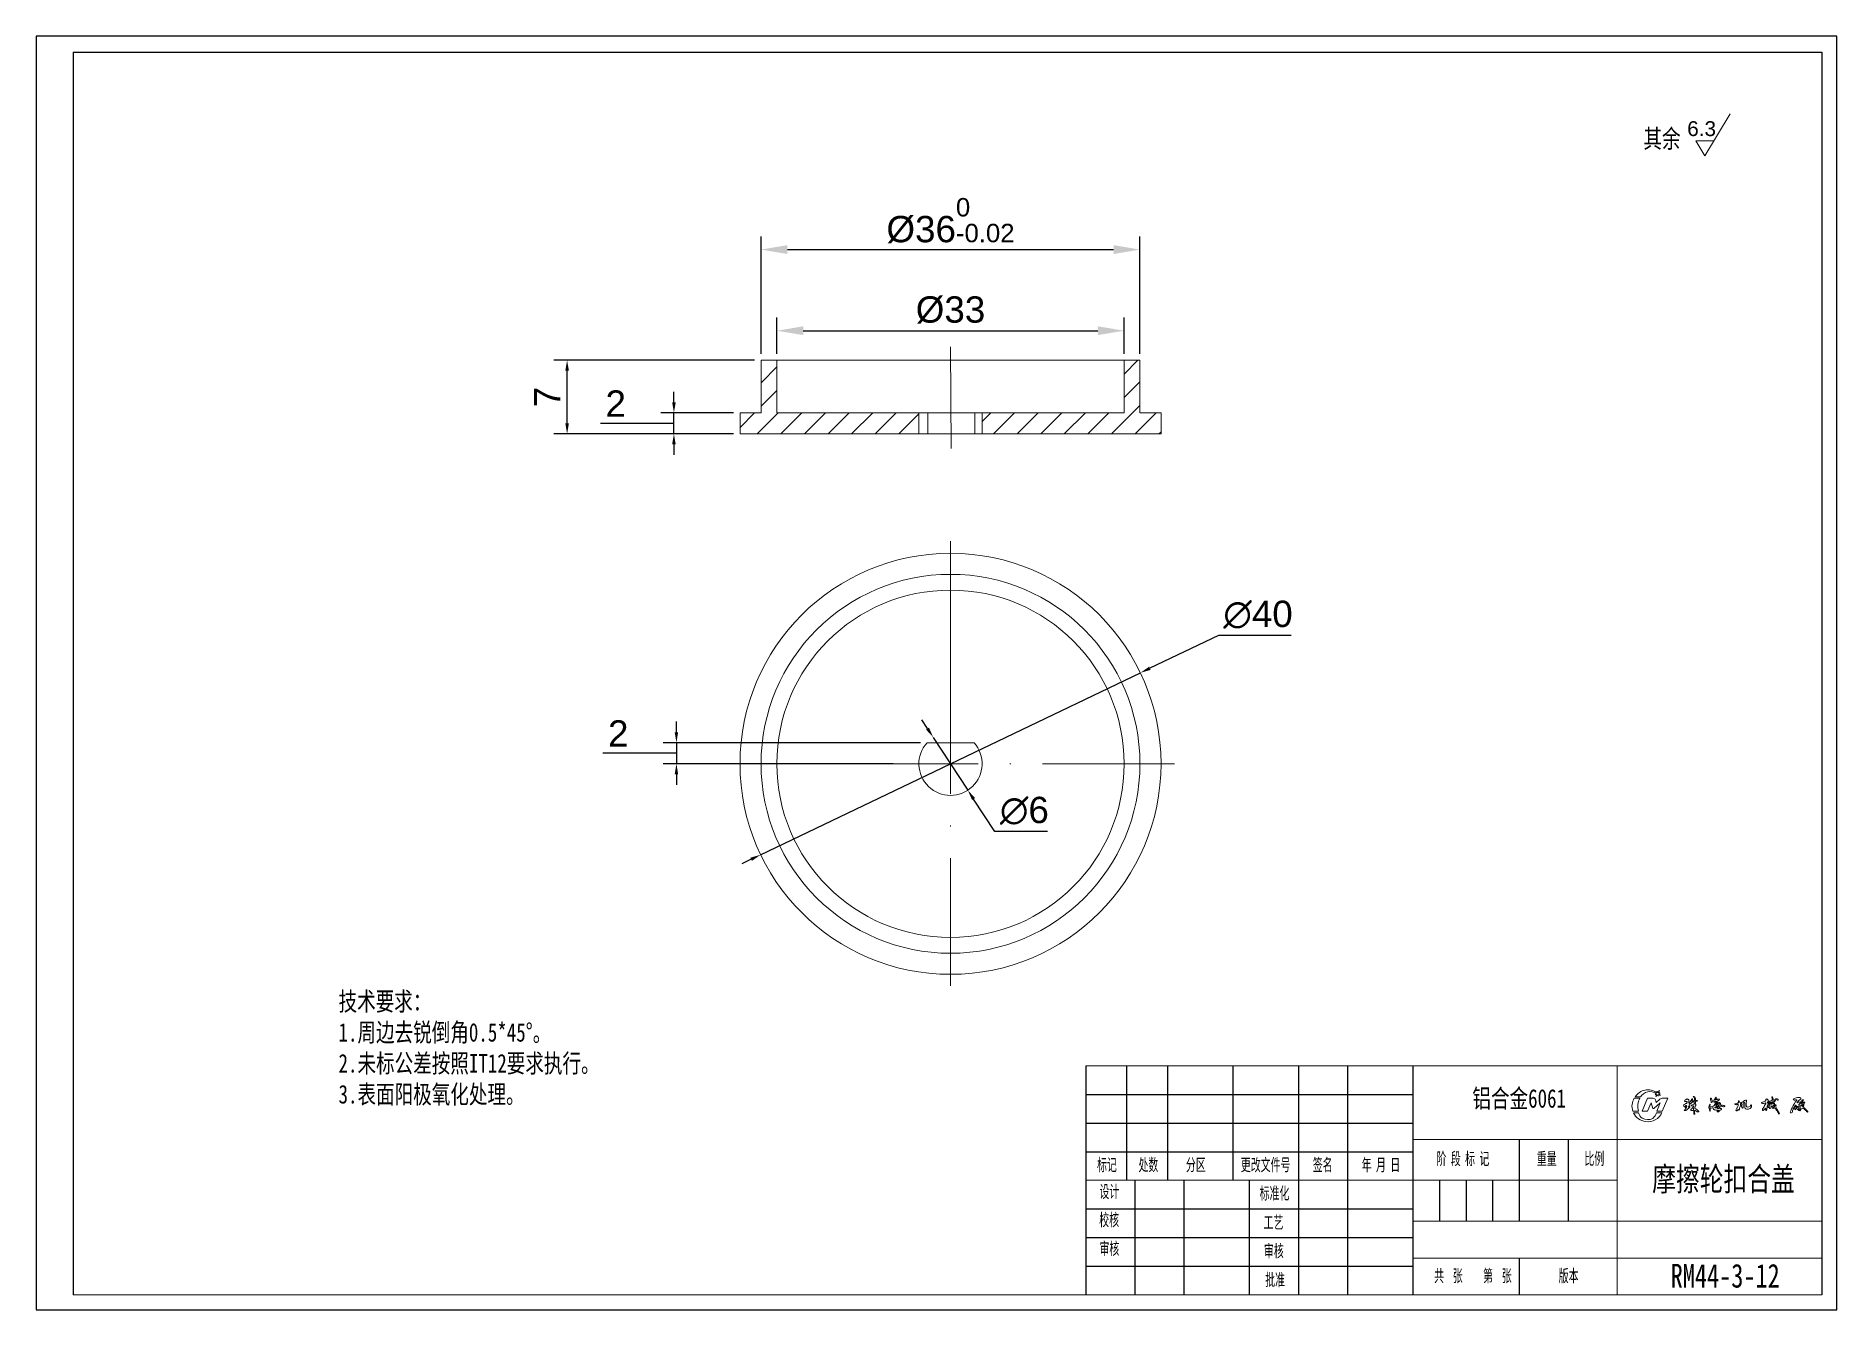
# Model space of a CAD drawing. Header units: millimetres. Extents: x 159963 to 160134, y -90556 to -90435.
import ezdxf

# ---------------------------------------------------------------- set-up
doc = ezdxf.new("R2010")
doc.units = ezdxf.units.MM
doc.linetypes.add('ACAD_ISO04W100', pattern=[30, 24, -3, 0, -3])
for name, color, linetype in [('10', 7, 'Continuous'), ('5', 7, 'Continuous'), ('9', 7, 'Continuous')]:
    doc.layers.add(name, color=color, linetype=linetype)
doc.layers.add('中心线', color=6, linetype='ACAD_ISO04W100', lineweight=0)
doc.layers.add('尺寸线', color=100, linetype='Continuous', lineweight=5)
doc.styles.add('SLDTEXTSTYLE1', font='TXT', dxfattribs={"width": 0.7, "bigfont": 'bigfont'})
doc.styles.get("Standard").update_dxf_attribs({"font": 'arial.ttf'})
doc.dimstyles.new('ISO-25', dxfattribs={"dimtxt": 2.5, "dimasz": 2.5, "dimexe": 1.25, "dimexo": 0.625, "dimtad": 1, "dimtih": 1, "dimtoh": 1, "dimtxsty": 'Standard', "dimcen": 2.5, "dimadec": 0, "dimazin": 0, "dimtfac": 1, "dimtmove": 0, "dimatfit": 3, "dimfxl": 1, "dimarcsym": 0})
pattern_1 = [(45, (0, -6.868), (-1.122532015, 1.122532015), [])]

# ---------------------------------------------------------------- blocks, each defined once
blk = doc.blocks.new('*D321')
at = {"layer": 'Defpoints', "color": 0, "transparency": 16777216}
for p in [(160013.67, -90465.65), (160032.1, -90465.65), (160030.1, -90472.65)]:
    blk.add_point(p, dxfattribs=at)
at = {"layer": '尺寸线', "color": 0, "lineweight": -2, "transparency": 16777216}
for p, q in [((160031.48, -90465.65), (160012.42, -90465.65)), ((160013.67, -90471.65), (160013.67, -90466.65)), ((160029.48, -90472.65), (160012.42, -90472.65))]:
    blk.add_line(p, q, dxfattribs=at)
at = {"layer": '尺寸线', "color": 0, "transparency": 16777216}
for points in [[(160013.5, -90466.65), (160013.84, -90466.65), (160013.67, -90465.65)], [(160013.5, -90471.65), (160013.84, -90471.65), (160013.67, -90472.65)]]:
    blk.add_solid(points, dxfattribs=at)
at = {"layer": '尺寸线', "color": 0, "transparency": 16777216, "insert": (160011.79, -90469.15), "char_height": 2.5, "attachment_point": 5, "rotation": 90}
blk.add_mtext('7', dxfattribs=at)
blk = doc.blocks.new('*D322')
at = {"layer": 'Defpoints', "color": 0, "transparency": 16777216}
for p in [(160023.82, -90470.65), (160030.1, -90470.65), (160030.1, -90472.65)]:
    blk.add_point(p, dxfattribs=at)
at = {"layer": '尺寸线', "color": 0, "lineweight": -2, "transparency": 16777216}
for p, q in [((160023.82, -90469.65), (160023.82, -90468.65)), ((160029.48, -90470.65), (160022.57, -90470.65)), ((160023.82, -90472.65), (160023.82, -90470.65)), ((160023.82, -90472.65), (160023.82, -90470.65)), ((160019.75, -90471.65), (160016.84, -90471.65)), ((160023.82, -90471.65), (160019.75, -90471.65)), ((160029.48, -90472.65), (160022.57, -90472.65)), ((160023.82, -90473.65), (160023.82, -90474.65))]:
    blk.add_line(p, q, dxfattribs=at)
at = {"layer": '尺寸线', "color": 0, "transparency": 16777216}
for points in [[(160023.65, -90469.65), (160023.99, -90469.65), (160023.82, -90470.65)], [(160023.65, -90473.65), (160023.99, -90473.65), (160023.82, -90472.65)]]:
    blk.add_solid(points, dxfattribs=at)
at = {"layer": '尺寸线', "color": 0, "transparency": 16777216, "insert": (160018.29, -90469.77), "char_height": 2.5, "attachment_point": 5}
blk.add_mtext('2', dxfattribs=at)
blk = doc.blocks.new('*D323')
at = {"layer": 'Defpoints', "color": 0, "transparency": 16777216}
for p in [(160068.14, -90495.35), (160032.06, -90512.63)]:
    blk.add_point(p, dxfattribs=at)
at = {"layer": '尺寸线', "color": 0, "lineweight": -2, "transparency": 16777216}
for p, q in [((160075.55, -90491.8), (160069.04, -90494.92)), ((160082.47, -90491.8), (160075.55, -90491.8)), ((160032.06, -90512.63), (160068.14, -90495.35)), ((160031.16, -90513.07), (160030.26, -90513.5))]:
    blk.add_line(p, q, dxfattribs=at)
at = {"layer": '尺寸线', "color": 0, "transparency": 16777216}
for points in [[(160068.97, -90494.77), (160069.11, -90495.07), (160068.14, -90495.35)], [(160031.09, -90512.92), (160031.23, -90513.22), (160032.06, -90512.63)]]:
    blk.add_solid(points, dxfattribs=at)
at = {"layer": '尺寸线', "color": 0, "transparency": 16777216, "insert": (160079.32, -90489.83), "char_height": 2.5, "attachment_point": 5}
blk.add_mtext('∅40', dxfattribs=at)
blk = doc.blocks.new('*D324')
at = {"layer": 'Defpoints', "color": 0, "transparency": 16777216}
for p in [(160048.46, -90501.48), (160051.74, -90506.5)]:
    blk.add_point(p, dxfattribs=at)
at = {"layer": '尺寸线', "color": 0, "lineweight": -2, "transparency": 16777216}
for p, q in [((160047.91, -90500.65), (160047.36, -90499.81)), ((160048.46, -90501.48), (160051.74, -90506.5)), ((160054.32, -90510.43), (160052.29, -90507.34)), ((160059.3, -90510.43), (160054.32, -90510.43))]:
    blk.add_line(p, q, dxfattribs=at)
at = {"layer": '尺寸线', "color": 0, "transparency": 16777216}
for points in [[(160048.05, -90500.56), (160047.77, -90500.74), (160048.46, -90501.48)], [(160052.43, -90507.25), (160052.15, -90507.43), (160051.74, -90506.5)]]:
    blk.add_solid(points, dxfattribs=at)
at = {"layer": '尺寸线', "color": 0, "transparency": 16777216, "insert": (160057.12, -90508.46), "char_height": 2.5, "attachment_point": 5}
blk.add_mtext('∅6', dxfattribs=at)
blk = doc.blocks.new('*D326')
at = {"layer": 'Defpoints', "color": 0, "transparency": 16777216}
for p in [(160047.87, -90501.99), (160024.06, -90503.99), (160045.28, -90503.99)]:
    blk.add_point(p, dxfattribs=at)
at = {"layer": '尺寸线', "color": 0, "lineweight": -2, "transparency": 16777216}
for p, q in [((160024.06, -90500.99), (160024.06, -90499.99)), ((160019.98, -90502.99), (160017.08, -90502.99)), ((160024.06, -90502.99), (160019.98, -90502.99)), ((160047.24, -90501.99), (160022.81, -90501.99)), ((160024.06, -90501.99), (160024.06, -90503.99)), ((160024.06, -90501.99), (160024.06, -90503.99)), ((160044.65, -90503.99), (160022.81, -90503.99)), ((160024.06, -90504.99), (160024.06, -90505.99))]:
    blk.add_line(p, q, dxfattribs=at)
at = {"layer": '尺寸线', "color": 0, "transparency": 16777216}
for points in [[(160023.89, -90500.99), (160024.22, -90500.99), (160024.06, -90501.99)], [(160023.89, -90504.99), (160024.22, -90504.99), (160024.06, -90503.99)]]:
    blk.add_solid(points, dxfattribs=at)
at = {"layer": '尺寸线', "color": 0, "transparency": 16777216, "insert": (160018.53, -90501.11), "char_height": 2.5, "attachment_point": 5}
blk.add_mtext('2', dxfattribs=at)
blk = doc.blocks.new('*D327')
at = {"layer": 'Defpoints', "color": 0, "transparency": 16777216}
for p in [(160068.1, -90455.14), (160032.1, -90465.65), (160068.1, -90465.65)]:
    blk.add_point(p, dxfattribs=at)
at = {"layer": '尺寸线', "color": 0, "lineweight": -2, "transparency": 16777216}
for p, q in [((160032.1, -90465.03), (160032.1, -90453.89)), ((160034.6, -90455.14), (160065.6, -90455.14)), ((160068.1, -90465.03), (160068.1, -90453.89))]:
    blk.add_line(p, q, dxfattribs=at)
at = {"layer": '尺寸线', "color": 0, "transparency": 16777216}
for points in [[(160034.6, -90454.72), (160034.6, -90455.56), (160032.1, -90455.14)], [(160065.6, -90454.72), (160065.6, -90455.56), (160068.1, -90455.14)]]:
    blk.add_solid(points, dxfattribs=at)
at = {"layer": '尺寸线', "color": 0, "transparency": 16777216, "insert": (160050.1, -90452.39), "char_height": 2.5, "attachment_point": 5}
blk.add_mtext('%%C36{\\H0.7x;\\S0^ -0.02;}', dxfattribs=at)
blk = doc.blocks.new('*D328')
at = {"layer": 'Defpoints', "color": 0, "transparency": 16777216}
for p in [(160066.6, -90462.85), (160033.6, -90465.65), (160066.6, -90465.65)]:
    blk.add_point(p, dxfattribs=at)
at = {"layer": '尺寸线', "color": 0, "lineweight": -2, "transparency": 16777216}
for p, q in [((160033.6, -90465.03), (160033.6, -90461.6)), ((160066.6, -90465.03), (160066.6, -90461.6)), ((160036.1, -90462.85), (160064.1, -90462.85))]:
    blk.add_line(p, q, dxfattribs=at)
at = {"layer": '尺寸线', "color": 0, "transparency": 16777216}
for points in [[(160036.1, -90462.43), (160036.1, -90463.26), (160033.6, -90462.85)], [(160064.1, -90462.43), (160064.1, -90463.26), (160066.6, -90462.85)]]:
    blk.add_solid(points, dxfattribs=at)
at = {"layer": '尺寸线', "color": 0, "transparency": 16777216, "insert": (160050.1, -90460.88), "char_height": 2.5, "attachment_point": 5}
blk.add_mtext('%%C33', dxfattribs=at)

msp = doc.modelspace()

# ---------------------------------------------------------------- hatches: boundary and pattern name
at = {"linetype": 'Continuous', "lineweight": 0}
h = msp.add_hatch(dxfattribs=at)
h.set_pattern_fill('ANSI31', color=4, scale=0.5, style=0)
h.set_pattern_definition(pattern_1)
h.paths.add_polyline_path([(160033.6, -90465.651), (160032.1, -90465.651), (160032.1, -90470.651), (160030.1, -90470.651), (160030.1, -90472.651), (160047.1, -90472.651), (160047.1, -90470.651), (160033.6, -90470.651)], flags=0)
h = msp.add_hatch(dxfattribs=at)
h.set_pattern_fill('ANSI31', color=4, scale=0.5, style=0)
h.set_pattern_definition(pattern_1)
h.paths.add_polyline_path([(160068.1, -90465.651), (160066.6, -90465.651), (160066.6, -90470.651), (160053.1, -90470.651), (160053.1, -90472.651), (160070.1, -90472.651), (160070.1, -90470.651), (160068.1, -90470.651)], flags=0)

# ---------------------------------------------------------------- linework, layer by layer
at = {"color": 7, "linetype": 'Continuous', "lineweight": 15}
for p, q in [((160121.784, -90446.246), (160124.184, -90442.245)), ((160120.926, -90444.816), (160121.784, -90446.246)), ((160120.926, -90444.816), (160122.642, -90444.816)), ((160032.1, -90470.651), (160032.1, -90465.651)), ((160032.1, -90465.651), (160033.6, -90465.651)), ((160033.6, -90470.651), (160033.6, -90465.651)), ((160033.6, -90465.651), (160066.6, -90465.651)), ((160066.6, -90465.651), (160066.6, -90470.651)), ((160066.6, -90465.651), (160068.1, -90465.651)), ((160068.1, -90465.651), (160068.1, -90470.651)), ((160030.1, -90472.651), (160030.1, -90470.651)), ((160032.1, -90470.651), (160030.1, -90470.651)), ((160047.1, -90470.651), (160033.6, -90470.651)), ((160047.1, -90472.651), (160047.1, -90470.651)), ((160047.1, -90470.651), (160047.939, -90470.651)), ((160047.939, -90472.651), (160047.939, -90470.651)), ((160047.939, -90470.651), (160052.408, -90470.651)), ((160052.408, -90470.651), (160052.408, -90472.651)), ((160052.408, -90470.651), (160053.1, -90470.651)), ((160053.1, -90470.651), (160053.1, -90472.651)), ((160066.6, -90470.651), (160053.1, -90470.651)), ((160070.1, -90470.651), (160068.1, -90470.651)), ((160070.1, -90470.651), (160070.1, -90472.651)), ((160047.1, -90472.651), (160030.1, -90472.651)), ((160047.939, -90472.651), (160047.1, -90472.651)), ((160052.408, -90472.651), (160047.939, -90472.651)), ((160053.1, -90472.651), (160052.408, -90472.651)), ((160070.1, -90472.651), (160053.1, -90472.651)), ((160047.868, -90501.989), (160052.34, -90501.998))]:
    msp.add_line(p, q, dxfattribs=at)
for radius in [20, 18, 16.5]:
    msp.add_circle((160050.1, -90503.994), radius, dxfattribs=at)
msp.add_arc((160050.1, -90503.994), 3, 138.07233, 41.69296, dxfattribs=at)
at = {"layer": '10', "color": 7, "lineweight": 15}
for p, q in [((160113.458, -90532.686), (160113.458, -90543.566)), ((160094.029, -90539.68), (160132.887, -90539.68)), ((160062.943, -90543.566), (160113.458, -90543.566)), ((160113.458, -90543.566), (160113.458, -90554.446)), ((160094.029, -90547.452), (160132.887, -90547.452)), ((160094.029, -90550.956), (160132.887, -90550.956))]:
    msp.add_line(p, q, dxfattribs=at)
at = {"layer": '5', "color": 7, "lineweight": 15}
for p, q in [((160062.943, -90532.686), (160132.887, -90532.686)), ((160062.943, -90532.686), (160132.887, -90532.686)), ((160115.07, -90535.765), (160115.601, -90535.765)), ((160115.664, -90535.641), (160115.151, -90535.641)), ((160115.813, -90537.006), (160116.322, -90535.771)), ((160116.322, -90535.771), (160116.841, -90535.771)), ((160117.045, -90535.4), (160117.161, -90535.323)), ((160117.189, -90535.409), (160117.048, -90535.409)), ((160117.11, -90535.608), (160117.189, -90535.409)), ((160117.261, -90535.446), (160117.118, -90535.613)), ((160117.2, -90535.24), (160117.215, -90535.132)), ((160117.239, -90535.127), (160117.3, -90535.232)), ((160117.326, -90535.558), (160117.261, -90535.446)), ((160117.3, -90535.232), (160117.456, -90535.037)), ((160117.351, -90535.437), (160117.35, -90535.552)), ((160117.518, -90535.496), (160117.351, -90535.437)), ((160117.465, -90535.043), (160117.37, -90535.265)), ((160117.37, -90535.265), (160117.493, -90535.268)), ((160117.496, -90535.277), (160117.403, -90535.347)), ((160117.403, -90535.347), (160117.531, -90535.475)), ((160117.729, -90535.771), (160118.244, -90535.771)), ((160118.244, -90535.771), (160117.731, -90537.01)), ((160122.317, -90535.776), (160122.348, -90535.759)), ((160122.348, -90535.759), (160122.38, -90535.776)), ((160122.835, -90535.811), (160122.777, -90535.861)), ((160122.805, -90535.672), (160122.842, -90535.679)), ((160128.139, -90535.659), (160128.15, -90535.627)), ((160128.156, -90535.695), (160128.139, -90535.659)), ((160128.173, -90535.815), (160128.156, -90535.695)), ((160128.528, -90535.809), (160128.51, -90535.846)), ((160115.456, -90537.006), (160114.931, -90537.008)), ((160115.005, -90537.144), (160115.477, -90537.144)), ((160116.324, -90537.006), (160115.813, -90537.006)), ((160116.669, -90536.19), (160116.324, -90537.006)), ((160116.817, -90536.748), (160116.669, -90536.19)), ((160116.926, -90536.748), (160116.817, -90536.748)), ((160117.542, -90536.206), (160116.926, -90536.748)), ((160117.086, -90535.935), (160117.154, -90536.178)), ((160117.154, -90536.178), (160117.501, -90535.853)), ((160117.18, -90537.144), (160117.7, -90537.144)), ((160117.218, -90537.01), (160117.542, -90536.206)), ((160117.731, -90537.01), (160117.218, -90537.01)), ((160119.821, -90536.934), (160119.831, -90536.901)), ((160119.939, -90536.49), (160119.925, -90536.51)), ((160119.992, -90536.575), (160119.969, -90536.649)), ((160119.986, -90536.697), (160120.046, -90536.521)), ((160120.029, -90536.268), (160120.061, -90536.249)), ((160120.078, -90536.097), (160120.047, -90536.081)), ((160120.262, -90536.243), (160120.297, -90536.248)), ((160120.269, -90536.592), (160120.293, -90536.564)), ((160120.293, -90536.564), (160120.33, -90536.567)), ((160120.459, -90536.935), (160120.435, -90536.908)), ((160120.474, -90536.488), (160120.472, -90536.454)), ((160120.508, -90536.501), (160120.474, -90536.488)), ((160120.524, -90536.028), (160120.539, -90536.057)), ((160120.699, -90536.522), (160120.678, -90536.499)), ((160120.685, -90536.76), (160120.694, -90536.917)), ((160120.708, -90536.72), (160120.707, -90536.695)), ((160120.72, -90536.992), (160120.708, -90536.72)), ((160120.747, -90537.275), (160120.728, -90537.247)), ((160120.773, -90536.097), (160120.74, -90536.083)), ((160120.816, -90537.234), (160120.814, -90537.266)), ((160120.925, -90536.055), (160120.892, -90536.069)), ((160121.204, -90537.021), (160121.191, -90537.049)), ((160122.238, -90536.339), (160122.264, -90536.323)), ((160122.27, -90536.99), (160122.241, -90536.986)), ((160122.269, -90536.745), (160122.266, -90536.78)), ((160122.299, -90536.725), (160122.269, -90536.745)), ((160122.292, -90536.963), (160122.27, -90536.99)), ((160122.57, -90536.701), (160122.547, -90536.678)), ((160122.57, -90536.739), (160122.57, -90536.701)), ((160122.777, -90535.861), (160122.772, -90535.898)), ((160122.796, -90536.426), (160122.808, -90536.442)), ((160122.874, -90536.184), (160122.817, -90536.403)), ((160122.839, -90536.698), (160122.859, -90536.669)), ((160122.857, -90536.075), (160122.847, -90536.047)), ((160122.87, -90536.593), (160122.896, -90536.576)), ((160122.875, -90536.328), (160122.895, -90536.232)), ((160122.939, -90536.31), (160122.896, -90536.341)), ((160122.914, -90536.354), (160122.936, -90536.337)), ((160122.95, -90536.336), (160122.965, -90536.349)), ((160122.954, -90537.036), (160122.955, -90537.002)), ((160123.092, -90536.433), (160123.08, -90536.512)), ((160123.104, -90536.559), (160123.126, -90536.383)), ((160123.213, -90536.897), (160123.182, -90536.907)), ((160123.334, -90536.845), (160123.321, -90536.88)), ((160123.342, -90536.749), (160123.357, -90536.776)), ((160123.662, -90536.518), (160123.658, -90536.555)), ((160124.641, -90536.363), (160124.621, -90536.343)), ((160124.823, -90536.363), (160124.776, -90536.386)), ((160124.823, -90536.958), (160124.793, -90536.967)), ((160124.937, -90536.358), (160124.906, -90536.339)), ((160124.963, -90536.832), (160124.93, -90536.831)), ((160124.943, -90536.403), (160124.937, -90536.358)), ((160124.971, -90536.878), (160124.963, -90536.832)), ((160124.977, -90536.041), (160124.986, -90536.003)), ((160124.986, -90536.003), (160125.024, -90536.003)), ((160125.049, -90536.898), (160125.013, -90536.917)), ((160125.159, -90536.214), (160125.191, -90536.246)), ((160125.272, -90536.161), (160125.263, -90536.2)), ((160125.328, -90536.71), (160125.366, -90536.713)), ((160125.442, -90536.254), (160125.463, -90536.22)), ((160125.519, -90536.162), (160125.546, -90536.18)), ((160127.356, -90536.909), (160127.326, -90536.938)), ((160127.557, -90536.752), (160127.551, -90536.713)), ((160127.555, -90535.978), (160127.558, -90535.895)), ((160127.629, -90536.92), (160127.607, -90536.948)), ((160127.733, -90536.23), (160127.764, -90536.243)), ((160127.788, -90536.364), (160127.761, -90536.372)), ((160127.828, -90536.007), (160127.827, -90536.042)), ((160127.944, -90536.209), (160127.847, -90536.31)), ((160127.913, -90536.654), (160127.88, -90536.635)), ((160127.952, -90536.746), (160127.915, -90536.738)), ((160127.934, -90536.334), (160127.989, -90536.275)), ((160128.139, -90536.115), (160128.043, -90536.143)), ((160128.129, -90536.192), (160128.18, -90536.183)), ((160128.14, -90536.536), (160128.132, -90536.5)), ((160128.135, -90536.321), (160128.135, -90536.29)), ((160128.326, -90536.084), (160128.139, -90536.115)), ((160128.184, -90536.64), (160128.154, -90536.658)), ((160128.245, -90536.573), (160128.184, -90536.64)), ((160128.189, -90536.185), (160128.221, -90536.216)), ((160128.228, -90536.654), (160128.289, -90536.642)), ((160128.268, -90536.463), (160128.262, -90536.471)), ((160128.264, -90536.3), (160128.304, -90536.288)), ((160128.279, -90535.932), (160128.306, -90535.958)), ((160128.42, -90536.408), (160128.425, -90536.448)), ((160128.425, -90536.448), (160128.459, -90536.478)), ((160128.486, -90536.371), (160128.521, -90536.38)), ((160128.529, -90536.568), (160128.509, -90536.6)), ((160128.51, -90535.846), (160128.54, -90535.879)), ((160128.752, -90535.906), (160128.738, -90535.866)), ((160128.854, -90537.264), (160128.818, -90537.273)), ((160130.466, -90536.453), (160130.456, -90536.425)), ((160130.46, -90536.715), (160130.466, -90536.677)), ((160130.51, -90536.776), (160130.46, -90536.715)), ((160130.532, -90536.202), (160130.569, -90536.208)), ((160130.661, -90536.776), (160130.632, -90536.802)), ((160130.709, -90536.336), (160130.692, -90536.378)), ((160130.974, -90536.335), (160130.936, -90536.333)), ((160131.027, -90536.133), (160131.012, -90536.173)), ((160131.012, -90536.173), (160131.026, -90536.201)), ((160131.1, -90535.888), (160131.124, -90535.919)), ((160131.254, -90536.144), (160131.282, -90536.174)), ((159966.728, -90554.446), (160132.89, -90554.446))]:
    msp.add_line(p, q, dxfattribs=at)
for centre, radius, start, end in [((160116.305, -90536.533), 1.454, 148.10678, 199.0712), ((160116.362, -90536.394), 1.426, 53.99854, 148.11308), ((160117.172, -90536.577), 1.769, 152.64769, 194.03749), ((160116.568, -90536.212), 1.069, 56.30183, 147.72417), ((160116.859, -90536.008), 0.238, 17.84837, 94.25997), ((160117.048, -90535.404), 0.00506, 123.59808, 270), ((160117.114, -90535.61), 0.00506, 158.25924, 319.48501), ((160117.228, -90535.134), 0.0126, 30.5695, 172.24527), ((160117.337, -90535.552), 0.0126, 210.0475, 359.33925), ((160117.46, -90535.041), 0.00506, 336.84757, 141.15035), ((160117.493, -90535.273), 0.00506, 306.89987, 88.42974), ((160117.759, -90536.209), 0.439, 93.88116, 125.93911), ((160117.522, -90535.484), 0.0126, 250.62338, 44.9943), ((160120.718, -90535.661), 0.0472, 66.69586, 147.69693), ((160120.669, -90535.708), 0.0734, 25.63936, 82.80869), ((160120.385, -90535.889), 0.41, 356.13915, 31.29985), ((160120.732, -90535.755), 0.138, 12.6009, 87.89792), ((160120.634, -90535.843), 0.261, 346.7386, 26.84101), ((160122.479, -90535.838), 0.173, 159.05098, 196.84599), ((160122.448, -90535.776), 0.0675, 179.85433, 247.00262), ((160120.422, -90534.628), 2.591, 330.76649, 333.99261), ((160120.872, -90534.611), 2.205, 328.44852, 331.21479), ((160122.767, -90535.727), 0.109, 309.16772, 348.94294), ((160122.133, -90536.044), 0.797, 21.79876, 27.21515), ((160128.167, -90535.679), 0.054, 21.32184, 108.17619), ((160129.138, -90535.724), 0.969, 185.35467, 190.09043), ((160127.976, -90535.798), 0.278, 356.92747, 29.94288), ((160128.832, -90535.755), 0.58, 185.74219, 197.75807), ((160128.558, -90536.111), 0.304, 53.71884, 95.69989), ((160130.676, -90536.702), 0.987, 103.38514, 121.96981), ((160130.682, -90536.409), 0.706, 86.6853, 109.38389), ((160130.751, -90535.956), 0.254, 59.89747, 96.25219), ((160130.826, -90535.797), 0.0795, 292.93388, 49.26034), ((160116.317, -90536.552), 1.44, 204.25819, 263.22268), ((160116.204, -90537.041), 0.734, 188.07778, 239.36943), ((160116.38, -90536.556), 1.445, 260.74299, 335.98713), ((160115.974, -90536.762), 1.265, 312.06403, 342.41098), ((160119.86, -90536.463), 0.11, 111.73471, 250.43201), ((160119.566, -90535.783), 0.631, 293.74076, 304.37866), ((160119.921, -90536.374), 0.568, 259.91518, 270.87813), ((160119.666, -90536.895), 0.364, 52.03613, 64.44068), ((160120.853, -90537.639), 1.26, 135.77997, 144.14487), ((160119.945, -90536.061), 0.107, 115.88205, 173.9154), ((160119.93, -90535.916), 0.162, 235.55963, 273.09561), ((160120.374, -90536.079), 0.717, 227.57647, 233.63482), ((160119.947, -90535.967), 0.0488, 90.16643, 177.15274), ((160120.045, -90536.498), 0.231, 94.00789, 122.49705), ((160119.967, -90536.516), 0.0429, 171.39316, 285.58996), ((160119.919, -90536.801), 0.142, 274.20871, 318.69402), ((160119.999, -90535.861), 0.225, 254.45682, 282.35154), ((160119.972, -90536.507), 0.0369, 67.96471, 152.63215), ((160120.047, -90535.984), 0.119, 95.00357, 146.77594), ((160119.956, -90536.645), 0.0136, 236.67345, 342.78491), ((160119.827, -90536.648), 0.166, 317.34984, 342.87309), ((160119.979, -90536.571), 0.0136, 342.78491, 91.18323), ((160119.935, -90536.275), 0.205, 284.42988, 294.48738), ((160120.021, -90536.48), 0.0185, 338.4925, 93.47325), ((160120.462, -90537.225), 0.547, 123.39982, 142.88236), ((160120.099, -90535.917), 0.082, 40.56591, 139.98771), ((160120.01, -90536.511), 0.0378, 345.40153, 40.67624), ((160119.866, -90536.179), 0.208, 340.21454, 1.49825), ((160119.906, -90536.125), 0.174, 343.75878, 9.03261), ((160119.586, -90535.8), 1.126, 300.69424, 306.31765), ((160119.936, -90536.317), 0.505, 55.36323, 63.54781), ((160120.059, -90536.483), 0.208, 317.22654, 337.38014), ((160120.219, -90536.568), 0.0561, 262.75607, 335.03996), ((160120.586, -90535.744), 0.395, 203.40216, 213.911), ((160120.542, -90536.117), 0.307, 170.36434, 204.19773), ((160120.114, -90535.99), 0.146, 328.87571, 9.96208), ((160120.125, -90536.461), 0.162, 321.28638, 0.14287), ((160120.551, -90537.004), 0.421, 125.14715, 135.17814), ((160120.35, -90536.447), 0.065, 96.06335, 192.77441), ((160120.115, -90536.149), 0.207, 331.4243, 351.08691), ((160120.283, -90536.605), 0.0599, 295.09104, 39.4683), ((160120.412, -90536.217), 0.0996, 117.42123, 158.79048), ((160120.432, -90536.382), 0.118, 90.76751, 143.3679), ((160120.269, -90536.352), 0.0799, 338.26911, 30.74864), ((160120.46, -90536.145), 0.0953, 126.9119, 170.0414), ((160119.946, -90535.851), 0.506, 334.47962, 342.72974), ((160120.781, -90536.186), 0.398, 131.13318, 152.18921), ((160120.312, -90536.001), 0.288, 294.24208, 316.26159), ((160120.073, -90536.795), 0.38, 342.7667, 353.93769), ((160120.511, -90536.857), 0.0642, 96.00648, 160.44021), ((160120.564, -90536.488), 0.459, 256.86891, 284.61724), ((160120.6, -90536.601), 0.195, 99.81165, 131.03223), ((160119.998, -90536.295), 0.71, 315.43317, 324.4382), ((160120.592, -90536.377), 0.15, 235.83347, 305.07277), ((160120.581, -90535.897), 0.0621, 71.26752, 170.74483), ((160120.893, -90536.569), 0.524, 127.31067, 135.32762), ((160120.733, -90536.084), 0.217, 145.51709, 164.82413), ((160120.655, -90536.282), 0.253, 93.20974, 117.52757), ((160120.23, -90535.702), 0.416, 321.3255, 331.19696), ((160120.615, -90536.457), 0.0682, 72.56929, 135.4047), ((160120.51, -90535.976), 0.188, 290.38055, 312.91964), ((160122.832, -90538.547), 2.911, 138.66815, 140.81882), ((160120.556, -90535.866), 0.0526, 316.66988, 32.3132), ((160120.641, -90536.276), 0.116, 267.43343, 338.97668), ((160120.651, -90535.969), 0.145, 264.95169, 308.03305), ((160120.724, -90536.14), 0.138, 81.92744, 126.67163), ((160120.521, -90536.496), 0.18, 314.20692, 351.58046), ((160120.622, -90536.699), 0.0471, 312.80177, 359.72413), ((160120.671, -90536.73), 0.0172, 191.77564, 274.76943), ((160120.689, -90536.705), 0.0207, 30.37273, 163.99607), ((160120.671, -90536.761), 0.0136, 3.57579, 82.82114), ((160120.681, -90536.918), 0.0136, 264.40984, 3.57579), ((160119.434, -90537.16), 1.297, 356.16, 7.45446), ((160120.719, -90535.931), 0.0763, 288.53917, 10.41098), ((160120.759, -90537.105), 0.17, 265.92367, 288.99747), ((160122.997, -90536.62), 2.268, 169.54971, 172.32807), ((160120.434, -90536.136), 0.34, 347.61238, 6.50537), ((160121.011, -90537.041), 0.214, 152.93266, 192.2151), ((160120.91, -90537.177), 0.11, 170.8204, 210.91739), ((160120.492, -90537.124), 0.311, 353.48882, 6.8611), ((160120.846, -90537.012), 0.0726, 53.29979, 111.01202), ((160121.056, -90536.676), 0.23, 166.95309, 194.40932), ((160119.978, -90536.247), 0.934, 336.20184, 340.66322), ((160121.179, -90536.273), 0.576, 233.13321, 244.16571), ((160121.017, -90536.306), 0.16, 159.46151, 185.23184), ((160121.114, -90536.1), 0.339, 220.65354, 233.05021), ((160120.93, -90536.545), 0.0727, 130.87673, 189.16745), ((160121.439, -90536.278), 0.573, 166.56195, 177.22767), ((160121.082, -90536.134), 0.2, 161.24927, 183.02782), ((160120.843, -90536.404), 0.0951, 294.8967, 339.12946), ((160120.975, -90535.919), 0.0879, 169.41921, 216.93768), ((160120.831, -90537.228), 0.28, 40.42099, 78.10447), ((160120.959, -90535.747), 0.231, 256.37479, 283.87397), ((160120.109, -90536.659), 0.852, 15.08818, 19.81229), ((160120.945, -90535.847), 0.209, 264.49128, 284.4301), ((160120.418, -90537.684), 1.029, 40.12015, 60.26806), ((160120.13, -90534.79), 1.529, 304.54577, 308.42677), ((160121.029, -90536.053), 0.0824, 52.06811, 100.59966), ((160121.12, -90536.963), 0.112, 227.82776, 309.58112), ((160122.349, -90536.647), 0.187, 172.67696, 206.24608), ((160121.428, -90536.431), 0.761, 345.35926, 353.68154), ((160123.416, -90536.583), 1.243, 186.8083, 198.94544), ((160122.438, -90536.576), 0.26, 150.43685, 166.48195), ((160121.759, -90536.277), 0.483, 339.33731, 352.68595), ((160122.419, -90536.546), 0.179, 165.44538, 199.15041), ((160122.03, -90536.388), 0.243, 332.22312, 15.46446), ((160121.95, -90534.998), 1.634, 280.54822, 288.24676), ((160121.885, -90536.929), 0.409, 355.24294, 21.39194), ((160122.24, -90535.871), 0.855, 273.97991, 278.85581), ((160122.838, -90535.873), 0.526, 181.72603, 206.7303), ((160123.366, -90535.757), 1.058, 199.4082, 203.32193), ((160122.516, -90536.953), 0.277, 83.52515, 121.48032), ((160122.304, -90536.01), 0.19, 298.71089, 345.13535), ((160122.14, -90536.006), 0.328, 4.16649, 30.95386), ((160122.401, -90536.134), 0.421, 278.35182, 308.34024), ((160122.951, -90535.895), 0.492, 190.29648, 199.45662), ((160122.672, -90536.752), 0.103, 172.86773, 253.42089), ((160123.009, -90536.127), 0.4, 144.34957, 170.68907), ((160122.013, -90536.275), 0.638, 13.13159, 19.52313), ((160122.677, -90536.089), 0.0595, 224.4428, 331.22424), ((160122.402, -90537.884), 1.062, 70.91261, 76.87081), ((160122.531, -90536.363), 0.165, 322.56195, 347.73017), ((160122.994, -90536.524), 0.327, 144.60088, 157.4718), ((160122.765, -90536.632), 0.0566, 147.82, 225.32738), ((160123.011, -90537.295), 0.753, 91.09513, 113.0134), ((160122.939, -90535.986), 0.718, 252.69997, 262.0361), ((160122.524, -90536.218), 0.234, 330.18511, 347.99972), ((160122.797, -90536.139), 0.0712, 102.74047, 162.33987), ((160122.89, -90536.621), 0.296, 241.49331, 269.79703), ((160123.542, -90536.672), 0.887, 143.38742, 152.8231), ((160122.826, -90535.805), 0.107, 239.46341, 298.59173), ((160122.834, -90536.115), 0.0701, 78.85274, 139.1547), ((160122.963, -90536.557), 0.212, 133.38991, 142.03165), ((160122.849, -90536.264), 0.182, 256.87561, 276.74517), ((160122.402, -90535.937), 0.475, 334.36531, 343.16404), ((160123.105, -90536.667), 0.246, 162.46075, 180.49175), ((160122.878, -90536.413), 0.0329, 257.35369, 8.59842), ((160123.106, -90536.304), 0.261, 135.77568, 152.49696), ((160122.888, -90536.33), 0.0135, 174.36274, 305.45423), ((160122.882, -90535.79), 0.109, 267.65225, 307.84646), ((160122.993, -90537.494), 0.587, 82.33881, 100.222), ((160122.944, -90536.264), 0.0582, 132.13492, 147.01586), ((160122.835, -90536.736), 0.171, 30.60002, 69.33977), ((160122.96, -90536.276), 0.0783, 87.96358, 135.13708), ((160122.922, -90536.365), 0.0135, 128.13944, 185.70466), ((160123.2, -90536.377), 0.291, 177.83307, 186.1836), ((160123.788, -90536.588), 0.986, 145.28134, 151.83317), ((160122.944, -90536.348), 0.0135, 62.84712, 128.13944), ((160122.889, -90536.227), 0.0968, 300.7695, 314.15184), ((160123.052, -90536.254), 0.391, 94.04097, 105.21873), ((160123.017, -90537.002), 0.0714, 208.77301, 271.37545), ((160123.017, -90537.18), 0.188, 86.44899, 109.08666), ((160123.155, -90536.645), 0.401, 110.46738, 119.5821), ((160122.743, -90535.732), 0.514, 295.31345, 303.35768), ((160121.332, -90536.234), 1.702, 343.36215, 345.88869), ((160123.032, -90536.638), 0.109, 230.0997, 288.7629), ((160123.272, -90536.112), 0.387, 217.59684, 226.2384), ((160122.944, -90535.942), 0.0908, 291.27437, 335.76256), ((160122.917, -90536.142), 0.408, 281.26614, 291.01765), ((160123.054, -90536.367), 0.0556, 206.74106, 293.2294), ((160123.062, -90536.317), 0.0679, 358.35224, 134.77651), ((160123.038, -90536.973), 0.102, 259.12262, 341.84204), ((160123.216, -90536.563), 0.725, 99.23738, 105.30645), ((160123.085, -90536.264), 0.117, 48.73299, 120.01574), ((160123.053, -90535.812), 0.169, 261.14893, 286.60528), ((160123.023, -90536.938), 0.0547, 275.85777, 27.63047), ((160123.067, -90536.51), 0.0135, 255.96963, 351.74296), ((160123.033, -90536.691), 0.0608, 304.08962, 16.85772), ((160123.079, -90536.431), 0.0135, 351.74296, 101.99256), ((160122.825, -90536.586), 0.281, 341.9753, 5.65657), ((160123.094, -90535.92), 0.0726, 29.98959, 85.48529), ((160122.938, -90535.812), 0.23, 315.36404, 341.91805), ((160122.94, -90536.339), 0.191, 346.49377, 5.8595), ((160123.021, -90536.889), 0.162, 314.57212, 353.66859), ((160123.087, -90536.332), 0.174, 28.24187, 64.4197), ((160123.562, -90536.682), 0.363, 155.57345, 184.64559), ((160123.262, -90536.624), 0.108, 234.80046, 273.26907), ((160123.239, -90536.705), 0.194, 262.30006, 295.26022), ((160123.272, -90536.639), 0.114, 74.17181, 110.67067), ((160123.203, -90536.295), 0.0585, 338.24435, 50.47087), ((160123.343, -90536.348), 0.0908, 160.09577, 229.41631), ((160123.204, -90537.152), 0.426, 71.13597, 81.36517), ((160123.368, -90535.88), 0.543, 261.08588, 268.85479), ((160123.347, -90536.911), 0.384, 74.94063, 96.59662), ((160123.567, -90536.884), 0.236, 152.8165, 170.71013), ((160123.111, -90538.469), 2.061, 78.08665, 83.14928), ((160123.641, -90536.066), 0.512, 247.66272, 259.89858), ((160123.526, -90536.628), 0.176, 38.77309, 86.38804), ((160123.585, -90536.427), 0.148, 256.86653, 299.54845), ((160124.673, -90536.351), 0.0532, 88.61056, 171.00204), ((160124.842, -90535.608), 0.781, 255.08217, 265.17792), ((160124.349, -90534.859), 1.476, 282.75949, 289.69337), ((160124.928, -90536.897), 0.197, 142.60953, 185.5261), ((160125.321, -90536.268), 0.876, 227.76456, 232.93961), ((160123.65, -90536.047), 1.338, 326.89245, 332.27689), ((160124.557, -90535.29), 1.105, 283.87896, 288.39849), ((160124.681, -90536.729), 0.269, 301.92472, 337.74683), ((160124.363, -90536.322), 0.586, 323.66249, 352.08888), ((160124.831, -90536.094), 0.155, 275.53426, 19.80089), ((160125.013, -90536.876), 0.0414, 183.7166, 270.64392), ((160124.843, -90536.174), 0.249, 8.57633, 43.3212), ((160124.761, -90536.763), 0.318, 334.88556, 4.48875), ((160125.99, -90536.746), 0.912, 174.6877, 179.49849), ((160125.85, -90536.82), 0.784, 150.74152, 168.3445), ((160125.191, -90536.114), 0.105, 192.53939, 251.94565), ((160125.316, -90536.382), 0.16, 157.77031, 200.13057), ((160125.065, -90536.249), 0.126, 324.71284, 1.10896), ((160123.447, -90536.311), 1.827, 353.37041, 358.4457), ((160125.512, -90536.539), 0.252, 176.21977, 222.91089), ((160124.817, -90536.306), 0.459, 353.22326, 13.37655), ((160125.415, -90536.353), 0.239, 97.62492, 126.71996), ((160125.299, -90536.596), 0.136, 299.96091, 333.97474), ((160125.339, -90536.002), 0.122, 291.38328, 329.59079), ((160125.714, -90536.477), 0.305, 168.09333, 190.89099), ((160126.984, -90536.511), 1.57, 180.85757, 185.26996), ((160123.241, -90535.962), 2.22, 348.24412, 352.41924), ((160125.169, -90535.626), 0.517, 302.1333, 311.08782), ((160125.201, -90535.905), 0.409, 309.7516, 321.08318), ((160126.226, -90537.053), 1.261, 121.01497, 124.68213), ((160124.746, -90536.34), 0.816, 359.98446, 11.3371), ((160126.991, -90536.381), 1.429, 178.38568, 183.24953), ((160124.447, -90536.569), 1.122, 1.34932, 5.47816), ((160125.892, -90536.578), 0.325, 173.7747, 209.46668), ((160125.648, -90536.022), 0.0873, 345.38413, 144.80873), ((160125.339, -90537.116), 0.464, 44.49478, 54.49986), ((160125.819, -90536.192), 0.617, 256.03282, 286.0682), ((160127.008, -90536.304), 1.315, 171.97534, 186.07816), ((160125.503, -90536.54), 0.22, 5.2333, 26.02074), ((160125.363, -90535.963), 0.378, 335.38476, 347.64566), ((160125.779, -90536.52), 0.0562, 179.65304, 263.12671), ((160125.836, -90536.511), 0.0917, 225.36565, 276.03531), ((160125.883, -90536.206), 0.398, 264.62119, 299.72766), ((160125.911, -90536.503), 0.293, 285.56644, 4.42241), ((160126.029, -90536.475), 0.0923, 304.03292, 19.3571), ((160126.192, -90536.503), 0.0959, 97.374, 142.60412), ((160126.128, -90536.464), 0.0768, 348.07803, 47.47698), ((160127.224, -90536.185), 0.0607, 164.68104, 236.53228), ((160126.846, -90534.862), 1.346, 283.75338, 299.43994), ((160127.277, -90536.056), 0.2, 244.58666, 279.90362), ((160127.614, -90536.85), 0.359, 168.75715, 188.62986), ((160127.353, -90536.804), 0.137, 226.63108, 258.92644), ((160127.484, -90536.897), 0.252, 133.79354, 152.12619), ((160129.203, -90537.783), 2.173, 146.2824, 150.59117), ((160127.354, -90535.894), 0.361, 263.10676, 289.05182), ((160127.609, -90537.013), 0.273, 132.11322, 157.7573), ((160126.51, -90536.062), 1.025, 329.85284, 336.70089), ((160127.391, -90536.689), 0.126, 285.90802, 322.94314), ((160128.808, -90537.136), 1.513, 146.00988, 153.76073), ((160127.462, -90536.068), 0.168, 273.57476, 301.33654), ((160127.579, -90536.806), 0.097, 106.80552, 154.70226), ((160127.468, -90535.952), 0.0912, 295.73802, 343.67734), ((160127.482, -90536.254), 0.0795, 333.32896, 33.04183), ((160127.835, -90536.8), 0.282, 170.09056, 187.70482), ((160127.693, -90536.841), 0.137, 178.86858, 231.52787), ((160127.66, -90535.956), 0.119, 92.38317, 148.90354), ((160127.553, -90536.822), 0.124, 307.91305, 3.57718), ((160127.593, -90535.958), 0.136, 29.05936, 62.6982), ((160126.886, -90536.635), 0.795, 352.93608, 1.78853), ((160128.24, -90536.757), 0.567, 177.52003, 185.77892), ((160127.9, -90536.593), 0.221, 132.14254, 184.52517), ((160127.467, -90536.252), 0.436, 34.18843, 55.84857), ((160127.853, -90536.172), 0.133, 136.29963, 205.60617), ((160127.819, -90536.562), 0.0728, 40.82293, 171.14546), ((160127.839, -90536.553), 0.092, 178.40215, 296.86375), ((160127.816, -90536.41), 0.0668, 145.75587, 196.87612), ((160127.734, -90535.955), 0.127, 280.30258, 317.03011), ((160127.858, -90536.262), 0.0959, 120.06604, 168.66267), ((160127.897, -90536.423), 0.124, 113.55705, 151.15416), ((160127.988, -90536.279), 0.205, 117.32381, 150.67009), ((160127.884, -90536.454), 0.061, 260.33848, 339.3398), ((160127.982, -90536.13), 0.0941, 85.12581, 159.15713), ((160128.078, -90536.691), 0.169, 167.22594, 196.26337), ((160127.945, -90536.344), 0.0148, 136.79223, 219.18543), ((160127.83, -90536.421), 0.124, 334.11276, 33.40374), ((160128.022, -90536.278), 0.105, 101.59953, 138.47708), ((160128.154, -90537.137), 0.44, 106.59712, 117.29771), ((160127.999, -90536.285), 0.0148, 50.34535, 136.79223), ((160127.866, -90535.56), 0.493, 284.62522, 298.58625), ((160127.987, -90536.139), 0.0388, 291.61523, 331.22067), ((160128.291, -90536.002), 0.392, 223.91936, 233.06684), ((160128.057, -90536.19), 0.0482, 106.57999, 138.65368), ((160127.765, -90536.577), 0.297, 332.27933, 356.40053), ((160128.098, -90536.289), 0.0493, 211.8628, 320.3412), ((160128.176, -90536.606), 0.114, 112.33808, 174.96964), ((160128.085, -90535.793), 0.2, 274.63376, 297.53629), ((160128.206, -90536.23), 0.0933, 162.39629, 220.38071), ((160128.132, -90536.206), 0.0148, 98.9286, 162.02323), ((160128.407, -90536.568), 0.268, 173.2568, 199.67777), ((160128.119, -90535.927), 0.0727, 323.57903, 26.99106), ((160128.183, -90536.198), 0.0148, 63.95188, 98.9286), ((160128.23, -90536.669), 0.0148, 100.81612, 189.86149), ((160128.725, -90536.316), 0.621, 214.91395, 222.13171), ((160128.339, -90536.209), 0.118, 183.43577, 230.57471), ((160128.084, -90536.494), 0.179, 333.79983, 7.70906), ((160128.285, -90536.483), 0.25, 265.22559, 302.16234), ((160128.327, -90536.487), 0.0639, 86.59074, 157.39669), ((160128.356, -90536.281), 0.11, 84.32528, 129.54923), ((160128.028, -90536.295), 0.276, 1.34784, 20.86675), ((160128.247, -90536.468), 0.179, 283.29535, 322.17982), ((160128.268, -90535.733), 0.228, 279.60894, 299.35701), ((160128.294, -90535.867), 0.219, 278.36914, 309.82239), ((160128.178, -90536.546), 0.195, 13.91894, 38.73773), ((160127.892, -90536.323), 0.498, 358.63909, 17.65342), ((160128.302, -90536.559), 0.0897, 347.88195, 42.25172), ((160128.404, -90536.029), 0.1, 35.28434, 103.784), ((160128.736, -90536.237), 0.359, 195.79593, 208.35528), ((160128.431, -90536.745), 0.0521, 17.36706, 104.68947), ((160129.736, -90537.029), 1.638, 139.74669, 142.61696), ((160128.334, -90536.39), 0.153, 324.84653, 6.92606), ((160129.221, -90536.403), 0.809, 203.80113, 217.99314), ((160129.413, -90536.216), 0.982, 203.01254, 219.36768), ((160128.397, -90536.48), 0.158, 326.39261, 38.84945), ((160128.764, -90535.662), 0.312, 224.06332, 255.8517), ((160128.224, -90537.239), 0.493, 29.24927, 43.23074), ((160127.588, -90537.552), 1.283, 23.02971, 33.77647), ((160129.227, -90536.776), 0.614, 201.2342, 216.21796), ((160128.649, -90535.858), 0.114, 289.88514, 334.75238), ((160128.412, -90537.407), 0.418, 29.13681, 40.08432), ((160130.095, -90536.112), 1.625, 215.24554, 219.50841), ((160128.896, -90537.18), 0.122, 191.22426, 229.74851), ((160128.632, -90537.228), 0.225, 350.69717, 21.33761), ((160129.984, -90537.092), 0.0998, 144.17237, 214.89385), ((160129.968, -90537.049), 0.119, 236.57187, 353.53592), ((160129.336, -90536.713), 0.651, 330.5705, 344.60798), ((160131.524, -90537.494), 1.675, 150.49191, 158.70448), ((160132.2, -90537.611), 2.332, 144.39322, 156.18351), ((160130.813, -90537.167), 0.734, 156.17451, 171.84725), ((160129.294, -90536.441), 0.95, 333.14693, 340.4125), ((160130.263, -90535.798), 0.128, 211.526, 265.05364), ((160130.518, -90536.816), 0.334, 149.57008, 170.24812), ((160129.629, -90536.167), 0.77, 321.42723, 333.3333), ((160130.347, -90535.71), 0.236, 246.3551, 266.49125), ((160130.393, -90536.765), 0.101, 170.36269, 258.35962), ((160130.569, -90536.725), 0.277, 126.85048, 184.77042), ((160132.224, -90537.42), 2.246, 142.57197, 148.72607), ((160130.489, -90536.55), 0.177, 128.70562, 167.67336), ((160130.471, -90536.272), 0.355, 93.92541, 113.05638), ((160130.33, -90536.777), 0.0968, 296.26699, 7.90397), ((160130.383, -90536.636), 0.223, 70.99544, 91.21424), ((160130.494, -90536.551), 0.102, 105.64458, 152.31163), ((160130.853, -90536.717), 0.429, 175.57336, 186.27583), ((160130.63, -90536.75), 0.215, 119.67298, 162.09876), ((160130.129, -90535.862), 0.366, 328.24474, 340.39086), ((160130.478, -90536.005), 0.0921, 57.68166, 109.54099), ((160130.451, -90536.587), 0.0917, 279.859, 329.55007), ((160130.892, -90536.317), 0.534, 133.02447, 141.47338), ((160130.368, -90537.049), 0.307, 32.44039, 62.65213), ((160130.734, -90536.962), 0.452, 82.49047, 117.89979), ((160130.52, -90536.565), 0.0685, 277.86904, 342.46026), ((160130.587, -90536.197), 0.055, 103.22258, 185.78051), ((160130.843, -90536.279), 0.282, 142.55764, 165.52461), ((160130.734, -90536.18), 0.164, 124.03824, 166.83196), ((160130.557, -90536.759), 0.176, 28.2798, 80.59196), ((160130.485, -90536.359), 0.285, 45.42807, 61.96929), ((160130.795, -90536.745), 0.218, 219.82796, 272.67461), ((160130.732, -90536.78), 0.103, 192.14943, 281.43708), ((160131.097, -90536.441), 0.603, 127.55775, 138.95119), ((160130.557, -90536.661), 0.155, 312.22426, 354.53917), ((160130.704, -90536.1), 0.0593, 250.82895, 328.87951), ((160130.741, -90536.345), 0.0588, 213.84895, 289.59587), ((160130.675, -90536.209), 0.131, 284.86175, 320.05275), ((160130.616, -90535.673), 0.311, 291.36547, 320.75735), ((160130.736, -90536.823), 0.061, 285.82337, 359.73893), ((160130.804, -90536.248), 0.127, 57.89123, 112.61628), ((160130.673, -90536.919), 0.526, 62.90644, 80.31864), ((160130.676, -90536.112), 0.208, 298.95203, 321.00139), ((160130.714, -90536.594), 0.113, 344.00346, 45.24173), ((160129.54, -90536.579), 1.281, 348.99341, 354.35643), ((160130.727, -90536.811), 0.17, 297.09266, 351.0472), ((160130.61, -90536.643), 0.213, 343.37318, 4.79056), ((160130.805, -90536.175), 0.0746, 295.25267, 27.83355), ((160130.985, -90536.834), 0.0895, 132.8218, 182.25923), ((160131.748, -90536.42), 0.852, 158.37591, 169.09229), ((160131.008, -90536.269), 0.0961, 173.56539, 221.70524), ((160130.943, -90536.515), 0.0714, 19.14625, 116.08979), ((160130.963, -90536.71), 0.0698, 236.10494, 304.29465), ((160131.164, -90536.136), 0.209, 149.67755, 171.63458), ((160131.049, -90536.415), 0.109, 72.4547, 132.90662), ((160131.092, -90536.036), 0.109, 134.76416, 177.12423), ((160130.017, -90535.681), 1.467, 312.19317, 316.66432), ((160131.082, -90536.475), 0.0727, 193.22324, 255.94484), ((160131.106, -90535.981), 0.0935, 93.49946, 166.2315), ((160131.194, -90536.592), 0.425, 102.49944, 113.25453), ((160130.524, -90535.893), 0.558, 334.51803, 342.68356), ((160130.859, -90535.876), 0.268, 317.14152, 350.82555), ((160130.995, -90536.488), 0.0896, 320.17858, 12.47358), ((160130.041, -90536.396), 1.045, 356.01313, 4.70489), ((160130.737, -90537.285), 0.691, 49.86849, 59.86227), ((160131.171, -90536.263), 0.111, 86.97612, 128.36632), ((160130.673, -90536.491), 0.476, 347.3147, 356.93361), ((160132.278, -90535.578), 1.528, 221.73635, 227.72098), ((160130.997, -90536.43), 0.175, 330.1538, 9.64947), ((160131.376, -90536.354), 0.212, 149.89594, 192.59769), ((160131.226, -90536.237), 0.0974, 73.34155, 120.35971), ((160133.73, -90534.327), 3.521, 223.64523, 226.8958), ((160131.172, -90536.132), 0.118, 280.20216, 339.20847), ((160126.409, -90541.443), 6.77, 42.33545, 44.36126), ((160130.654, -90537.694), 1.041, 45.44785, 49.88656), ((160131.602, -90536.873), 0.231, 199.81102, 248.88841), ((160130.041, -90538.292), 1.967, 39.85673, 45.75202), ((160131.499, -90537.04), 0.0529, 291.03733, 9.09892), ((160116.357, -90536.592), 1.203, 243.98588, 292.70965)]:
    msp.add_arc(centre, radius, start, end, dxfattribs=at)
at = {"layer": '9', "color": 7}
for p, q in [((160134.328, -90434.85), (159963.209, -90434.85)), ((159963.209, -90434.85), (159963.209, -90555.885)), ((160134.328, -90555.885), (160134.328, -90434.85)), ((159966.728, -90436.394), (160132.89, -90436.394)), ((159966.728, -90436.394), (159966.728, -90554.446)), ((160132.89, -90436.394), (160132.89, -90554.446)), ((160062.943, -90532.686), (160062.943, -90554.446)), ((160066.829, -90532.686), (160066.829, -90543.566)), ((160070.715, -90532.686), (160070.715, -90543.566)), ((160076.932, -90532.686), (160076.932, -90543.566)), ((160083.149, -90532.686), (160083.149, -90554.446)), ((160087.812, -90532.686), (160087.812, -90554.446)), ((160094.029, -90532.686), (160094.029, -90554.446)), ((160062.943, -90535.406), (160094.029, -90535.406)), ((160062.943, -90538.126), (160094.029, -90538.126)), ((160062.943, -90540.846), (160094.029, -90540.846)), ((160104.133, -90539.68), (160104.133, -90547.452)), ((160108.795, -90539.68), (160108.795, -90547.452)), ((160067.606, -90543.566), (160067.606, -90554.446)), ((160072.269, -90543.566), (160072.269, -90554.446)), ((160078.486, -90543.566), (160078.486, -90554.446)), ((160096.555, -90543.566), (160096.555, -90547.452)), ((160099.081, -90543.566), (160099.081, -90547.452)), ((160101.607, -90543.566), (160101.607, -90547.452)), ((160062.943, -90546.286), (160094.029, -90546.286)), ((160062.943, -90549.006), (160094.029, -90549.006)), ((160104.133, -90550.956), (160104.133, -90554.446)), ((160062.943, -90551.726), (160094.029, -90551.726)), ((159963.209, -90555.885), (160134.328, -90555.885))]:
    msp.add_line(p, q, dxfattribs=at)
at = {"layer": '中心线'}
for p, q in [((160050.1, -90464.386), (160050.174, -90474.054)), ((160050.1, -90482.847), (160050.1, -90525.098)), ((160028.726, -90503.994), (160071.389, -90503.994))]:
    msp.add_line(p, q, dxfattribs=at)

# ---------------------------------------------------------------- texts
at = {"color": 7, "linetype": 'Continuous', "lineweight": 15, "insert": (160120.098, -90442.943), "char_height": 1.4112, "attachment_point": 1}
msp.add_mtext_dynamic_manual_height_columns('6.3', width=2.54352, gutter_width=8.82, heights=[0], dxfattribs=at)
at = {"attachment_point": 1}
for s, width, gutter_width, insert, char_height in [('{\\fHYSWLongFangSong|b0|i0|c134|p2;其余}', 82.78695, 3.528, (160115.937, -90443.716), 1.764), ('{\\fHYSWLongFangSong|b0|i0|c134|p2;技术要求：\\P1.周边去锐倒角0.5*45%%D。\\P2.未标公差按照IT12要求执行。\\P3.表面阳极氧化处理。}', 592.77111, 3.528, (159991.953, -90525.684), 1.764), ('{\\fHYSWLongFangSong|b0|i0|c134|p2;摩擦轮扣合盖}', 690.79127, 3.528, (160116.771, -90542.313), 2.25792), ('{\\fHYSWLongFangSong|b0|i0|c134|p2;RM44-3-12}', 120.88847, 0.617, (160118.523, -90551.502), 2.25792)]:
    msp.add_mtext_dynamic_manual_height_columns(s, width=width, gutter_width=gutter_width, heights=[0], dxfattribs=dict(at, insert=insert, char_height=char_height))
at = {"insert": (160099.69, -90534.903), "char_height": 2.25792, "width": 690.79127, "attachment_point": 1}
msp.add_mtext('{\\fHYSWLongFangSong|b0|i0|c134|p2;\\H0.78125x;铝合金6061    \\fSimSun|b0|i0|c134|p2;\\H1.28x; }', dxfattribs=at)
at = {"layer": '9', "color": 7, "char_height": 1.17121, "attachment_point": 2, "style": 'SLDTEXTSTYLE1'}
for s, insert in [('{\\fHYSWLongFangSong|b0|i0|c134|p2;阶 段 标 记}', (160098.784, -90540.92)), ('{\\fHYSWLongFangSong|b0|i0|c134|p2;重量}', (160106.749, -90540.92)), ('{\\fHYSWLongFangSong|b0|i0|c134|p2;比例}', (160111.273, -90540.92)), ('{\\fHYSWLongFangSong|b0|i0|c134|p2;标记}', (160064.963, -90541.504)), ('{\\fHYSWLongFangSong|b0|i0|c134|p2;处数}', (160068.901, -90541.504)), ('{\\fHYSWLongFangSong|b0|i0|c134|p2;分区}', (160073.408, -90541.504)), ('{\\fHYSWLongFangSong|b0|i0|c134|p2;更改文件号}', (160080.043, -90541.504)), ('{\\fHYSWLongFangSong|b0|i0|c134|p2;签名}', (160085.467, -90541.504)), ('{\\fHYSWLongFangSong|b0|i0|c134|p2;年 月 日}', (160091.002, -90541.504)), ('{\\fHYSWLongFangSong|b0|i0|c134|p2;设计}', (160065.193, -90544.045)), ('{\\fHYSWLongFangSong|b0|i0|c134|p2;标准化}', (160080.886, -90544.204)), ('{\\fHYSWLongFangSong|b0|i0|c134|p2;校核}', (160065.174, -90546.73)), ('{\\fHYSWLongFangSong|b0|i0|c134|p2;工艺}', (160080.785, -90546.974)), ('{\\fHYSWLongFangSong|b0|i0|c134|p2;审核}', (160065.194, -90549.461)), ('{\\fHYSWLongFangSong|b0|i0|c134|p2;审核}', (160080.825, -90549.686)), ('{\\fHYSWLongFangSong|b0|i0|c134|p2;批准}', (160080.939, -90552.42)), ('{\\fHYSWLongFangSong|b0|i0|c134|p2;共  张}', (160097.406, -90552.042)), ('{\\fHYSWLongFangSong|b0|i0|c134|p2;第  张}', (160102.064, -90552.042)), ('{\\fHYSWLongFangSong|b0|i0|c134|p2;版本}', (160108.828, -90552.042))]:
    msp.add_mtext(s, dxfattribs=dict(at, insert=insert))

# ---------------------------------------------------------------- dimensions: what is measured, and where the dimension line sits
at = {"layer": '尺寸线'}
for base, p1, p2, text, picture, middle in [((160068.1, -90455.14), (160032.1, -90465.651), (160068.1, -90465.651), '%%C<>{\\H0.7x;\\S0^ -0.02;}', '*D327', (160050.1, -90452.386)), ((160066.6, -90462.847), (160033.6, -90465.651), (160066.6, -90465.651), '%%C<>', '*D328', (160050.1, -90460.875))]:
    dim = msp.add_linear_dim(base=base, p1=p1, p2=p2, text=text, dimstyle='ISO-25', override={"dimtih": 0, "dimtmove": 1}, dxfattribs=at)
    dim.commit()
    dim.dimension.update_dxf_attribs({"geometry": picture, "text_midpoint": middle})
for base, p1, p2, picture, middle in [((160013.67, -90465.651), (160030.1, -90472.651), (160032.1, -90465.651), '*D321', (160011.795, -90469.151)), ((160023.819, -90470.651), (160030.1, -90472.651), (160030.1, -90470.651), '*D322', (160019.121, -90469.771)), ((160024.0572, -90503.9936), (160047.8681, -90501.989), (160045.28, -90503.9936), '*D326', (160019.3594, -90501.1111))]:
    dim = msp.add_linear_dim(base=base, p1=p1, p2=p2, angle=90, dimstyle='ISO-25', override={"dimasz": 1, "dimtih": 0, "dimtmove": 1}, dxfattribs=at)
    dim.commit()
    dim.dimension.update_dxf_attribs({"geometry": picture, "text_midpoint": middle})
dim = msp.add_diameter_dim_2p(p1=(160032.063, -90512.634), p2=(160068.137, -90495.353), dimstyle='ISO-25', override={"dimasz": 1, "dimtih": 0, "dimtmove": 1}, dxfattribs=at)
dim.commit()
dim.dimension.update_dxf_attribs({"geometry": '*D323', "text_midpoint": (160075.548, -90491.804), "dimtype": 163})
dim = msp.add_diameter_dim_2p(p1=(160048.456, -90501.484), p2=(160051.744, -90506.503), dimstyle='ISO-25', override={"dimasz": 1, "dimtih": 0, "dimtmove": 1}, dxfattribs=at)
dim.commit()
dim.dimension.update_dxf_attribs({"geometry": '*D324', "text_midpoint": (160057.119, -90508.457)})

doc.saveas('drawing.dxf')
